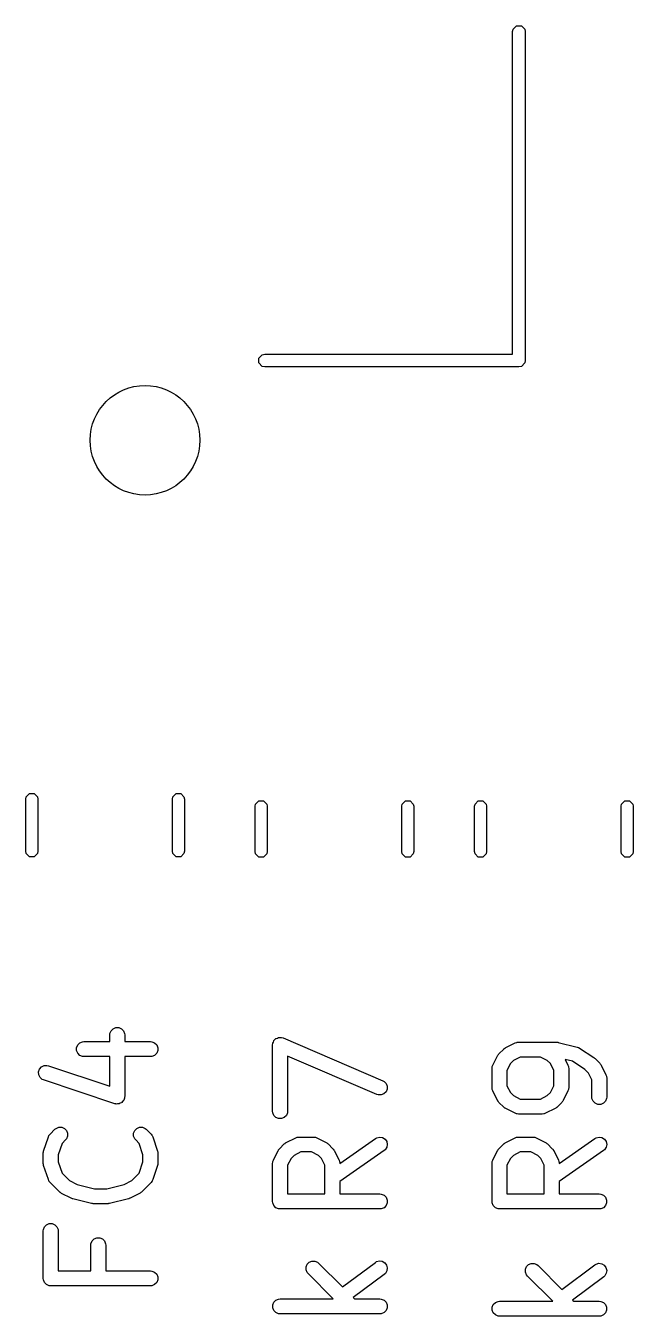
# Model space of a CAD drawing. Extents: x 19.8 to 98.9, y -129.1 to -67.1.
# Drawn here: x 92.45 to 98.55, y -114.79 to -101.84 of the extents above; entities that cross this region are included whole.
import ezdxf

# ---------------------------------------------------------------- set-up
doc = ezdxf.new("R2010")
doc.units = 0
doc.layers.add('BLACK', color=7, linetype='CONTINUOUS')

msp = doc.modelspace()

# ---------------------------------------------------------------- linework, layer by layer
at = {"layer": 'BLACK', "linetype": 'CONTINUOUS'}
for p, q in [((97.336499, -101.9), (97.341333, -101.8757)), ((97.3365, -105.1365), (97.336499, -101.9)), ((97.341333, -101.8757), (97.375699, -101.841334)), ((97.375699, -101.841334), (97.424299, -101.841334)), ((97.424299, -101.841334), (97.458665, -101.8757)), ((97.458665, -101.8757), (97.463499, -101.9)), ((97.463499, -101.9), (97.4635, -105.2)), ((94.825701, -105.141334), (94.850001, -105.1365)), ((94.850001, -105.1365), (97.3365, -105.1365)), ((94.791335, -105.1757), (94.825701, -105.141334)), ((94.791335, -105.2243), (94.791335, -105.1757)), ((94.825701, -105.258666), (94.791335, -105.2243)), ((94.850001, -105.2635), (94.825701, -105.258666)), ((97.4, -105.2635), (94.850001, -105.2635)), ((97.4243, -105.258666), (97.4, -105.2635)), ((97.458666, -105.2243), (97.4243, -105.258666)), ((97.4635, -105.2), (97.458666, -105.2243)), ((92.455, -109.601247), (92.459567, -109.578286)), ((92.455, -110.123753), (92.455, -109.601247)), ((92.459567, -109.578286), (92.492039, -109.545814)), ((92.492039, -109.545814), (92.537961, -109.545814)), ((92.537961, -109.545814), (92.570433, -109.578286)), ((92.570433, -109.578286), (92.575, -109.601247)), ((92.575, -109.601247), (92.575, -110.123753)), ((93.925, -109.601247), (93.929567, -109.578286)), ((93.925, -110.123753), (93.925, -109.601247)), ((93.929567, -109.578286), (93.962039, -109.545814)), ((93.962039, -109.545814), (94.007961, -109.545814)), ((94.007961, -109.545814), (94.040433, -109.578286)), ((94.040433, -109.578286), (94.045, -109.601247)), ((94.045, -109.601247), (94.045, -110.123753)), ((94.755, -109.672936), (94.759567, -109.649975)), ((94.759567, -109.649975), (94.792039, -109.617503)), ((94.792039, -109.617503), (94.837961, -109.617503)), ((94.837961, -109.617503), (94.870433, -109.649975)), ((94.870433, -109.649975), (94.875, -109.672936)), ((96.225, -109.672936), (96.229567, -109.649975)), ((96.229567, -109.649975), (96.262039, -109.617503)), ((96.262039, -109.617503), (96.307961, -109.617503)), ((96.307961, -109.617503), (96.340433, -109.649975)), ((96.340433, -109.649975), (96.345, -109.672936)), ((96.955, -109.672936), (96.959567, -109.649975)), ((96.959567, -109.649975), (96.992039, -109.617503)), ((96.992039, -109.617503), (97.037961, -109.617503)), ((97.037961, -109.617503), (97.070433, -109.649975)), ((97.070433, -109.649975), (97.075, -109.672936)), ((98.425, -109.672936), (98.429567, -109.649975)), ((98.429567, -109.649975), (98.462039, -109.617503)), ((98.462039, -109.617503), (98.507961, -109.617503)), ((98.507961, -109.617503), (98.540433, -109.649975)), ((98.540433, -109.649975), (98.545, -109.672936)), ((94.755, -110.127064), (94.755, -109.672936)), ((94.875, -109.672936), (94.875, -110.127064)), ((96.225, -110.127064), (96.225, -109.672936)), ((96.345, -109.672936), (96.345, -110.127064)), ((96.955, -110.127064), (96.955, -109.672936)), ((97.075, -109.672936), (97.075, -110.127064)), ((98.425, -110.127064), (98.425, -109.672936)), ((98.545, -109.672936), (98.545, -110.127064)), ((92.459567, -110.146714), (92.455, -110.123753)), ((92.492039, -110.179186), (92.459567, -110.146714)), ((92.537961, -110.179186), (92.492039, -110.179186)), ((92.570433, -110.146714), (92.537961, -110.179186)), ((92.575, -110.123753), (92.570433, -110.146714)), ((93.929567, -110.146714), (93.925, -110.123753)), ((93.962039, -110.179186), (93.929567, -110.146714)), ((94.007961, -110.179186), (93.962039, -110.179186)), ((94.040433, -110.146714), (94.007961, -110.179186)), ((94.045, -110.123753), (94.040433, -110.146714)), ((94.759567, -110.150025), (94.755, -110.127064)), ((94.792039, -110.182497), (94.759567, -110.150025)), ((94.837961, -110.182497), (94.792039, -110.182497)), ((94.870433, -110.150025), (94.837961, -110.182497)), ((94.875, -110.127064), (94.870433, -110.150025)), ((96.229567, -110.150025), (96.225, -110.127064)), ((96.262039, -110.182497), (96.229567, -110.150025)), ((96.307961, -110.182497), (96.262039, -110.182497)), ((96.340433, -110.150025), (96.307961, -110.182497)), ((96.345, -110.127064), (96.340433, -110.150025)), ((96.959567, -110.150025), (96.955, -110.127064)), ((96.992039, -110.182497), (96.959567, -110.150025)), ((97.037961, -110.182497), (96.992039, -110.182497)), ((97.070433, -110.150025), (97.037961, -110.182497)), ((97.075, -110.127064), (97.070433, -110.150025)), ((98.429567, -110.150025), (98.425, -110.127064)), ((98.462039, -110.182497), (98.429567, -110.150025)), ((98.507961, -110.182497), (98.462039, -110.182497)), ((98.540433, -110.150025), (98.507961, -110.182497)), ((98.545, -110.127064), (98.540433, -110.150025)), ((93.296485, -111.966666), (93.297926, -111.952034)), ((93.296485, -112.034523), (93.296485, -111.966666)), ((93.297926, -111.952034), (93.309125, -111.924998)), ((93.309125, -111.924998), (93.329817, -111.904306)), ((93.329817, -111.904306), (93.356853, -111.893107)), ((93.356853, -111.893107), (93.386117, -111.893107)), ((93.386117, -111.893107), (93.413153, -111.904306)), ((93.413153, -111.904306), (93.433845, -111.924998)), ((93.433845, -111.924998), (93.445044, -111.952034)), ((93.445044, -111.952034), (93.446485, -111.966666)), ((93.446485, -111.966666), (93.446485, -112.034523)), ((94.963915, -112.003802), (94.977097, -111.998528)), ((94.977097, -111.998528), (94.990187, -111.993107)), ((94.990187, -111.993107), (94.990653, -111.993107)), ((94.990653, -111.993107), (94.991085, -111.992934)), ((94.991085, -111.992934), (95.005265, -111.993107)), ((95.005265, -111.993107), (95.019451, -111.993107)), ((95.019451, -111.993107), (95.019881, -111.993285)), ((95.019881, -111.993285), (95.020346, -111.993291)), ((95.020346, -111.993291), (95.034363, -111.99773)), ((95.034363, -111.99773), (96.034363, -112.426301)), ((92.964593, -112.094891), (92.975792, -112.067855)), ((92.964593, -112.124155), (92.964593, -112.094891)), ((92.975792, -112.151191), (92.964593, -112.124155)), ((92.975792, -112.067855), (92.996484, -112.047163)), ((92.996484, -112.047163), (93.02352, -112.035964)), ((93.02352, -112.035964), (93.038152, -112.034523)), ((93.038152, -112.034523), (93.296485, -112.034523)), ((93.446485, -112.034523), (93.704819, -112.034523)), ((93.704819, -112.034523), (93.719451, -112.035964)), ((93.719451, -112.035964), (93.746487, -112.047163)), ((93.746487, -112.047163), (93.767179, -112.067855)), ((93.767179, -112.067855), (93.778378, -112.094891)), ((93.778378, -112.124155), (93.767179, -112.151191)), ((93.778378, -112.094891), (93.778378, -112.124155)), ((94.929819, -112.066666), (94.93126, -112.052034)), ((94.929819, -112.733332), (94.929819, -112.066666)), ((94.93126, -112.052034), (94.931438, -112.051603)), ((94.931438, -112.051603), (94.931444, -112.051139)), ((94.931444, -112.051139), (94.937032, -112.038098)), ((94.937032, -112.038098), (94.942459, -112.024998)), ((94.942459, -112.024998), (94.942787, -112.024669)), ((94.942787, -112.024669), (94.942971, -112.024241)), ((94.942971, -112.024241), (94.953131, -112.014325)), ((94.953131, -112.014325), (94.963151, -112.004306)), ((94.963151, -112.004306), (94.963581, -112.004127)), ((94.963581, -112.004127), (94.963915, -112.003802)), ((97.199405, -112.15649), (97.247024, -112.108871)), ((97.247024, -112.108871), (97.252773, -112.104152)), ((97.252773, -112.104152), (97.254073, -112.102654)), ((97.254073, -112.102654), (97.256332, -112.101232)), ((97.256332, -112.101232), (97.258389, -112.099544)), ((97.258389, -112.099544), (97.260216, -112.098786)), ((97.260216, -112.098786), (97.266516, -112.094822)), ((97.266516, -112.094822), (97.361754, -112.047203)), ((97.361754, -112.047203), (97.375485, -112.041948)), ((97.375485, -112.041948), (97.378174, -112.041756)), ((97.378174, -112.041756), (97.380663, -112.040726)), ((97.380663, -112.040726), (97.395295, -112.039285)), ((97.395295, -112.039285), (97.776247, -112.039285)), ((97.776247, -112.039285), (97.7788, -112.039536)), ((97.7788, -112.039536), (97.779893, -112.039374)), ((97.779893, -112.039374), (97.785366, -112.040183)), ((97.785366, -112.040183), (97.790879, -112.040726)), ((97.790879, -112.040726), (97.7919, -112.041148)), ((97.7919, -112.041148), (97.794437, -112.041524)), ((97.794437, -112.041524), (97.984913, -112.089143)), ((97.984913, -112.089143), (97.993535, -112.092223)), ((97.993535, -112.092223), (97.995352, -112.092583)), ((97.995352, -112.092583), (97.996999, -112.093461)), ((97.996999, -112.093461), (97.998759, -112.09409)), ((97.998759, -112.09409), (98.000247, -112.095193)), ((98.000247, -112.095193), (98.008326, -112.0995)), ((98.008326, -112.0995), (98.151183, -112.194738)), ((92.996484, -112.171883), (92.975792, -112.151191)), ((93.02352, -112.183082), (92.996484, -112.171883)), ((93.038152, -112.184523), (93.02352, -112.183082)), ((93.296485, -112.184523), (93.038152, -112.184523)), ((93.296485, -112.481656), (93.296485, -112.184523)), ((93.704819, -112.184523), (93.446485, -112.184523)), ((93.446485, -112.184523), (93.446485, -112.585713)), ((93.719451, -112.183082), (93.704819, -112.184523)), ((93.746487, -112.171883), (93.719451, -112.183082)), ((93.767179, -112.151191), (93.746487, -112.171883)), ((95.975275, -112.564173), (95.079819, -112.180406)), ((95.079819, -112.180406), (95.079819, -112.733332)), ((97.137737, -112.27122), (97.185356, -112.175982)), ((97.185356, -112.175982), (97.18932, -112.169682)), ((97.18932, -112.169682), (97.190078, -112.167855)), ((97.190078, -112.167855), (97.191766, -112.165798)), ((97.191766, -112.165798), (97.193188, -112.163539)), ((97.193188, -112.163539), (97.194686, -112.162239)), ((97.194686, -112.162239), (97.199405, -112.15649)), ((97.314077, -112.25395), (97.279819, -112.322466)), ((97.344484, -112.223543), (97.314077, -112.25395)), ((97.413, -112.189285), (97.344484, -112.223543)), ((97.615685, -112.189285), (97.413, -112.189285)), ((97.684201, -112.223543), (97.615685, -112.189285)), ((97.714608, -112.25395), (97.684201, -112.223543)), ((97.748866, -112.322466), (97.714608, -112.25395)), ((97.935929, -112.231514), (97.861833, -112.21299)), ((97.861833, -112.21299), (97.890948, -112.27122)), ((98.061798, -112.315426), (97.935929, -112.231514)), ((98.151183, -112.194738), (98.151223, -112.194771)), ((98.151223, -112.194771), (98.151247, -112.194781)), ((98.151247, -112.194781), (98.156823, -112.199357)), ((98.156823, -112.199357), (98.162558, -112.204054)), ((98.162558, -112.204054), (98.162572, -112.204075)), ((98.162572, -112.204075), (98.162612, -112.204108)), ((98.162612, -112.204108), (98.210232, -112.251727)), ((98.210232, -112.251727), (98.21495, -112.257476)), ((98.21495, -112.257476), (98.21645, -112.258777)), ((92.582789, -112.338238), (92.592043, -112.310475)), ((92.584864, -112.367428), (92.582789, -112.338238)), ((92.59795, -112.393601), (92.584864, -112.367428)), ((92.592043, -112.310475), (92.611217, -112.288368)), ((92.611217, -112.288368), (92.63739, -112.275282)), ((92.63739, -112.275282), (92.66658, -112.273207)), ((92.66658, -112.273207), (92.680917, -112.276467)), ((92.680917, -112.276467), (93.296485, -112.481656)), ((97.129819, -112.304761), (97.13126, -112.290129)), ((97.129819, -112.495237), (97.129819, -112.304761)), ((97.13126, -112.290129), (97.132291, -112.287639)), ((97.132291, -112.287639), (97.132482, -112.284952)), ((97.132482, -112.284952), (97.137737, -112.27122)), ((97.279819, -112.322466), (97.279819, -112.477532)), ((97.748866, -112.477532), (97.748866, -112.322466)), ((97.890948, -112.27122), (97.896203, -112.284951)), ((97.896203, -112.284951), (97.896394, -112.28764)), ((97.896394, -112.28764), (97.897425, -112.290129)), ((97.897425, -112.290129), (97.898866, -112.304761)), ((97.898866, -112.304761), (97.898866, -112.495237)), ((98.095561, -112.349188), (98.061798, -112.315426)), ((98.129819, -112.417704), (98.095561, -112.349188)), ((98.21645, -112.258777), (98.217872, -112.261036)), ((98.217872, -112.261036), (98.21956, -112.263093)), ((98.21956, -112.263093), (98.220317, -112.26492)), ((98.220317, -112.26492), (98.224282, -112.27122)), ((98.224282, -112.27122), (98.271901, -112.366458)), ((98.271901, -112.366458), (98.277156, -112.380189)), ((98.277156, -112.380189), (98.277347, -112.382878)), ((98.277347, -112.382878), (98.278378, -112.385367)), ((98.278378, -112.385367), (98.279819, -112.399999)), ((92.620057, -112.412775), (92.59795, -112.393601)), ((92.633483, -112.418769), (92.620057, -112.412775)), ((93.347767, -112.656864), (92.633483, -112.418769)), ((96.034363, -112.426301), (96.047244, -112.433389)), ((96.047244, -112.433389), (96.067682, -112.454333)), ((96.078194, -112.510764), (96.066666, -112.537662)), ((96.067682, -112.454333), (96.07855, -112.481503)), ((96.07855, -112.481503), (96.078194, -112.510764)), ((97.13126, -112.509869), (97.129819, -112.495237)), ((97.132291, -112.512358), (97.13126, -112.509869)), ((97.132482, -112.515046), (97.132291, -112.512358)), ((97.137737, -112.528778), (97.132482, -112.515046)), ((97.279819, -112.477532), (97.314077, -112.546048)), ((97.714608, -112.546048), (97.748866, -112.477532)), ((97.896203, -112.515047), (97.890948, -112.528778)), ((97.896394, -112.512357), (97.896203, -112.515047)), ((97.897425, -112.509869), (97.896394, -112.512357)), ((97.898866, -112.495237), (97.897425, -112.509869)), ((98.129819, -112.590475), (98.129819, -112.417704)), ((98.279819, -112.399999), (98.279819, -112.590475)), ((93.415058, -112.646167), (93.413153, -112.648073)), ((93.417468, -112.644963), (93.415058, -112.646167)), ((93.425342, -112.635883), (93.417468, -112.644963)), ((93.433845, -112.627381), (93.425342, -112.635883)), ((93.434876, -112.62489), (93.433845, -112.627381)), ((93.436642, -112.622855), (93.434876, -112.62489)), ((93.440442, -112.611454), (93.436642, -112.622855)), ((93.445044, -112.600345), (93.440442, -112.611454)), ((93.44542, -112.596518), (93.445044, -112.600345)), ((93.445896, -112.595093), (93.44542, -112.596518)), ((93.446485, -112.585713), (93.445755, -112.593118)), ((93.445755, -112.593118), (93.445896, -112.595093)), ((95.989291, -112.568612), (95.975275, -112.564173)), ((96.018553, -112.568969), (95.989291, -112.568612)), ((96.045723, -112.558101), (96.018553, -112.568969)), ((96.066666, -112.537662), (96.045723, -112.558101)), ((97.185356, -112.624016), (97.137737, -112.528778)), ((97.18932, -112.630315), (97.185356, -112.624016)), ((97.190078, -112.632143), (97.18932, -112.630315)), ((97.191766, -112.634199), (97.190078, -112.632143)), ((97.193188, -112.636459), (97.191766, -112.634199)), ((97.194686, -112.637758), (97.193188, -112.636459)), ((97.199405, -112.643508), (97.194686, -112.637758)), ((97.247024, -112.691127), (97.199405, -112.643508)), ((97.314077, -112.546048), (97.344484, -112.576455)), ((97.344484, -112.576455), (97.413, -112.610713)), ((97.413, -112.610713), (97.615685, -112.610713)), ((97.615685, -112.610713), (97.684201, -112.576455)), ((97.684201, -112.576455), (97.714608, -112.546048)), ((97.82928, -112.643508), (97.781661, -112.691127)), ((97.833998, -112.637758), (97.82928, -112.643508)), ((97.835497, -112.636459), (97.833998, -112.637758)), ((97.836918, -112.634199), (97.835497, -112.636459)), ((97.838607, -112.632143), (97.836918, -112.634199)), ((97.839364, -112.630315), (97.838607, -112.632143)), ((97.843329, -112.624016), (97.839364, -112.630315)), ((97.890948, -112.528778), (97.843329, -112.624016)), ((98.13126, -112.605107), (98.129819, -112.590475)), ((98.142459, -112.632143), (98.13126, -112.605107)), ((98.163151, -112.652835), (98.142459, -112.632143)), ((98.267179, -112.632143), (98.246487, -112.652835)), ((98.278378, -112.605107), (98.267179, -112.632143)), ((98.279819, -112.590475), (98.278378, -112.605107)), ((93.355022, -112.658513), (93.347767, -112.656864)), ((93.356853, -112.659272), (93.355022, -112.658513)), ((93.358357, -112.659272), (93.356853, -112.659272)), ((93.362104, -112.660124), (93.358357, -112.659272)), ((93.374089, -112.659272), (93.362104, -112.660124)), ((93.386117, -112.659272), (93.374089, -112.659272)), ((93.388608, -112.658239), (93.386117, -112.659272)), ((93.391294, -112.658049), (93.388608, -112.658239)), ((93.402041, -112.652675), (93.391294, -112.658049)), ((93.413153, -112.648073), (93.402041, -112.652675)), ((94.93126, -112.747964), (94.929819, -112.733332)), ((94.942459, -112.775), (94.93126, -112.747964)), ((94.963151, -112.795692), (94.942459, -112.775)), ((95.067179, -112.775), (95.046487, -112.795692)), ((95.078378, -112.747964), (95.067179, -112.775)), ((95.079819, -112.733332), (95.078378, -112.747964)), ((97.252773, -112.695845), (97.247024, -112.691127)), ((97.254073, -112.697344), (97.252773, -112.695845)), ((97.256332, -112.698765), (97.254073, -112.697344)), ((97.258389, -112.700454), (97.256332, -112.698765)), ((97.260216, -112.701211), (97.258389, -112.700454)), ((97.266516, -112.705176), (97.260216, -112.701211)), ((97.361754, -112.752795), (97.266516, -112.705176)), ((97.375485, -112.75805), (97.361754, -112.752795)), ((97.378174, -112.758241), (97.375485, -112.75805)), ((97.380663, -112.759272), (97.378174, -112.758241)), ((97.395295, -112.760713), (97.380663, -112.759272)), ((97.63339, -112.760713), (97.395295, -112.760713)), ((97.648022, -112.759272), (97.63339, -112.760713)), ((97.650511, -112.75824), (97.648022, -112.759272)), ((97.653199, -112.75805), (97.650511, -112.75824)), ((97.666931, -112.752795), (97.653199, -112.75805)), ((97.762169, -112.705176), (97.666931, -112.752795)), ((97.768468, -112.701211), (97.762169, -112.705176)), ((97.770296, -112.700454), (97.768468, -112.701211)), ((97.772352, -112.698765), (97.770296, -112.700454)), ((97.774612, -112.697344), (97.772352, -112.698765)), ((97.775911, -112.695845), (97.774612, -112.697344)), ((97.781661, -112.691127), (97.775911, -112.695845)), ((98.190187, -112.664034), (98.163151, -112.652835)), ((98.219451, -112.664034), (98.190187, -112.664034)), ((98.246487, -112.652835), (98.219451, -112.664034)), ((92.747024, -112.913633), (92.758389, -112.904306)), ((92.758389, -112.904306), (92.785425, -112.893107)), ((92.785425, -112.893107), (92.814688, -112.893107)), ((92.814688, -112.893107), (92.841724, -112.904306)), ((92.841724, -112.904306), (92.862417, -112.924999)), ((93.547219, -112.924999), (93.567912, -112.904306)), ((93.567912, -112.904306), (93.594948, -112.893107)), ((93.594948, -112.893107), (93.624211, -112.893107)), ((93.624211, -112.893107), (93.651247, -112.904305)), ((93.651247, -112.904305), (93.662612, -112.913632)), ((94.990187, -112.806891), (94.963151, -112.795692)), ((95.019451, -112.806891), (94.990187, -112.806891)), ((95.046487, -112.795692), (95.019451, -112.806891)), ((92.633668, -113.133425), (92.681287, -112.990568)), ((92.681287, -112.990568), (92.687281, -112.977143)), ((92.687281, -112.977143), (92.689046, -112.975107)), ((92.689046, -112.975107), (92.690078, -112.972617)), ((92.690078, -112.972617), (92.699405, -112.961252)), ((92.699405, -112.961252), (92.747024, -112.913633)), ((92.85309, -113.019699), (92.81799, -113.054798)), ((92.862417, -113.008334), (92.85309, -113.019699)), ((92.862417, -112.924999), (92.873616, -112.952035)), ((92.873616, -112.981298), (92.862417, -113.008334)), ((92.873616, -112.952035), (92.873616, -112.981298)), ((93.536021, -112.952035), (93.547219, -112.924999)), ((93.536021, -112.981298), (93.536021, -112.952035)), ((93.54722, -113.008334), (93.536021, -112.981298)), ((93.556548, -113.0197), (93.54722, -113.008334)), ((93.591648, -113.054799), (93.556548, -113.0197)), ((93.662612, -112.913632), (93.710232, -112.961251)), ((93.710232, -112.961251), (93.71956, -112.972617)), ((93.71956, -112.972617), (93.72059, -112.975105)), ((93.72059, -112.975105), (93.722357, -112.977142)), ((93.722357, -112.977142), (93.728351, -112.990568)), ((93.728351, -112.990568), (93.77597, -113.133424)), ((95.066516, -113.047203), (95.161754, -112.999584)), ((95.161754, -112.999584), (95.175485, -112.994329)), ((95.175485, -112.994329), (95.178174, -112.994137)), ((95.178174, -112.994137), (95.180663, -112.993107)), ((95.180663, -112.993107), (95.195295, -112.991666)), ((95.195295, -112.991666), (95.338152, -112.991666)), ((95.338152, -112.991666), (95.352784, -112.993107)), ((95.352784, -112.993107), (95.355273, -112.994138)), ((95.355273, -112.994138), (95.357961, -112.994329)), ((95.357961, -112.994329), (95.371693, -112.999584)), ((95.371693, -112.999584), (95.466931, -113.047203)), ((95.603518, -113.256026), (95.96181, -113.005223)), ((95.96181, -113.005223), (95.974623, -112.998013)), ((95.974623, -112.998013), (96.003194, -112.991684)), ((96.003194, -112.991684), (96.032012, -112.996769)), ((96.032012, -112.996769), (96.05669, -113.012496)), ((96.05669, -113.012496), (96.073472, -113.03647)), ((97.266516, -113.047203), (97.361754, -112.999584)), ((97.361754, -112.999584), (97.375485, -112.994329)), ((97.375485, -112.994329), (97.378174, -112.994137)), ((97.378174, -112.994137), (97.380663, -112.993107)), ((97.380663, -112.993107), (97.395295, -112.991666)), ((97.395295, -112.991666), (97.538152, -112.991666)), ((97.538152, -112.991666), (97.552784, -112.993107)), ((97.552784, -112.993107), (97.555273, -112.994138)), ((97.555273, -112.994138), (97.557961, -112.994329)), ((97.557961, -112.994329), (97.571693, -112.999584)), ((97.571693, -112.999584), (97.666931, -113.047203)), ((97.803518, -113.256026), (98.16181, -113.005223)), ((98.16181, -113.005223), (98.174623, -112.998013)), ((98.174623, -112.998013), (98.203194, -112.991684)), ((98.203194, -112.991684), (98.232012, -112.996769)), ((98.232012, -112.996769), (98.25669, -113.012496)), ((98.25669, -113.012496), (98.273472, -113.03647)), ((92.629819, -113.157142), (92.630548, -113.149736)), ((92.629819, -113.25238), (92.629819, -113.157142)), ((92.630408, -113.147762), (92.630998, -113.145164)), ((92.630548, -113.149736), (92.630408, -113.147762)), ((92.630998, -113.145164), (92.63126, -113.14251)), ((92.63126, -113.14251), (92.632018, -113.140678)), ((92.632018, -113.140678), (92.633668, -113.133425)), ((92.81799, -113.054798), (92.779819, -113.169312)), ((93.629819, -113.169312), (93.591648, -113.054799)), ((93.77597, -113.133424), (93.777619, -113.140679)), ((93.777619, -113.140679), (93.778378, -113.14251)), ((93.778378, -113.14251), (93.778639, -113.145163)), ((93.778639, -113.145163), (93.77923, -113.147761)), ((93.77923, -113.147761), (93.779089, -113.149735)), ((93.779089, -113.149735), (93.779819, -113.157142)), ((93.779819, -113.157142), (93.779819, -113.25238)), ((94.937737, -113.223601), (94.985356, -113.128363)), ((94.985356, -113.128363), (94.98932, -113.122063)), ((94.98932, -113.122063), (94.990078, -113.120236)), ((94.990078, -113.120236), (94.991766, -113.118179)), ((94.991766, -113.118179), (94.993188, -113.11592)), ((94.993188, -113.11592), (94.994686, -113.11462)), ((94.994686, -113.11462), (94.999405, -113.108871)), ((94.999405, -113.108871), (95.047024, -113.061252)), ((95.047024, -113.061252), (95.052773, -113.056533)), ((95.052773, -113.056533), (95.054073, -113.055035)), ((95.054073, -113.055035), (95.056332, -113.053613)), ((95.056332, -113.053613), (95.058389, -113.051925)), ((95.058389, -113.051925), (95.060216, -113.051167)), ((95.060216, -113.051167), (95.066516, -113.047203)), ((95.213, -113.141666), (95.144484, -113.175924)), ((95.320447, -113.141666), (95.213, -113.141666)), ((95.388963, -113.175924), (95.320447, -113.141666)), ((95.466931, -113.047203), (95.47323, -113.051167)), ((95.47323, -113.051167), (95.475058, -113.051925)), ((95.475058, -113.051925), (95.477114, -113.053613)), ((95.477114, -113.053613), (95.479374, -113.055035)), ((95.479374, -113.055035), (95.480673, -113.056533)), ((95.480673, -113.056533), (95.486423, -113.061252)), ((95.486423, -113.061252), (95.534042, -113.108871)), ((95.534042, -113.108871), (95.53876, -113.11462)), ((95.53876, -113.11462), (95.540259, -113.11592)), ((95.540259, -113.11592), (95.54168, -113.118179)), ((95.54168, -113.118179), (95.543369, -113.120236)), ((95.543369, -113.120236), (95.544126, -113.122063)), ((95.544126, -113.122063), (95.548091, -113.128363)), ((95.548091, -113.128363), (95.59571, -113.223601)), ((96.047829, -113.128108), (95.603628, -113.439048)), ((96.058989, -113.118537), (96.047829, -113.128108)), ((96.074716, -113.093858), (96.058989, -113.118537)), ((96.073472, -113.03647), (96.079802, -113.065041)), ((96.079802, -113.065041), (96.074716, -113.093858)), ((97.137737, -113.223601), (97.185356, -113.128363)), ((97.185356, -113.128363), (97.18932, -113.122063)), ((97.18932, -113.122063), (97.190078, -113.120236)), ((97.190078, -113.120236), (97.191766, -113.118179)), ((97.191766, -113.118179), (97.193188, -113.11592)), ((97.193188, -113.11592), (97.194686, -113.11462)), ((97.194686, -113.11462), (97.199405, -113.108871)), ((97.199405, -113.108871), (97.247024, -113.061252)), ((97.247024, -113.061252), (97.252773, -113.056533)), ((97.252773, -113.056533), (97.254073, -113.055035)), ((97.254073, -113.055035), (97.256332, -113.053613)), ((97.256332, -113.053613), (97.258389, -113.051925)), ((97.258389, -113.051925), (97.260216, -113.051167)), ((97.260216, -113.051167), (97.266516, -113.047203)), ((97.413, -113.141666), (97.344484, -113.175924)), ((97.520447, -113.141666), (97.413, -113.141666)), ((97.588963, -113.175924), (97.520447, -113.141666)), ((97.666931, -113.047203), (97.67323, -113.051167)), ((97.67323, -113.051167), (97.675058, -113.051925)), ((97.675058, -113.051925), (97.677114, -113.053613)), ((97.677114, -113.053613), (97.679374, -113.055035)), ((97.679374, -113.055035), (97.680673, -113.056533)), ((97.680673, -113.056533), (97.686423, -113.061252)), ((97.686423, -113.061252), (97.734042, -113.108871)), ((97.734042, -113.108871), (97.73876, -113.11462)), ((97.73876, -113.11462), (97.740259, -113.11592)), ((97.740259, -113.11592), (97.74168, -113.118179)), ((97.74168, -113.118179), (97.743369, -113.120236)), ((97.743369, -113.120236), (97.744126, -113.122063)), ((97.744126, -113.122063), (97.748091, -113.128363)), ((97.748091, -113.128363), (97.79571, -113.223601)), ((98.247829, -113.128108), (97.803628, -113.439048)), ((98.258989, -113.118537), (98.247829, -113.128108)), ((98.274716, -113.093858), (98.258989, -113.118537)), ((98.273472, -113.03647), (98.279802, -113.065041)), ((98.279802, -113.065041), (98.274716, -113.093858)), ((92.630548, -113.259785), (92.629819, -113.25238)), ((92.630408, -113.26176), (92.630548, -113.259785)), ((92.630998, -113.264357), (92.630408, -113.26176)), ((92.63126, -113.267012), (92.630998, -113.264357)), ((92.632018, -113.268843), (92.63126, -113.267012)), ((92.633668, -113.276097), (92.632018, -113.268843)), ((92.681287, -113.418954), (92.633668, -113.276097)), ((92.779819, -113.169312), (92.779819, -113.240209)), ((92.779819, -113.240209), (92.81799, -113.354723)), ((93.591648, -113.354722), (93.629819, -113.24021)), ((93.629819, -113.24021), (93.629819, -113.169312)), ((93.77597, -113.276098), (93.728351, -113.418954)), ((93.777619, -113.268842), (93.77597, -113.276098)), ((93.778378, -113.267012), (93.777619, -113.268842)), ((93.778639, -113.264358), (93.778378, -113.267012)), ((93.77923, -113.261761), (93.778639, -113.264358)), ((93.779819, -113.25238), (93.779089, -113.259786)), ((93.779089, -113.259786), (93.77923, -113.261761)), ((94.929819, -113.257142), (94.93126, -113.24251)), ((94.929819, -113.638094), (94.929819, -113.257142)), ((94.93126, -113.24251), (94.932291, -113.24002)), ((94.932291, -113.24002), (94.932482, -113.237333)), ((94.932482, -113.237333), (94.937737, -113.223601)), ((95.114077, -113.206331), (95.079819, -113.274847)), ((95.079819, -113.274847), (95.079819, -113.563094)), ((95.144484, -113.175924), (95.114077, -113.206331)), ((95.41937, -113.206331), (95.388963, -113.175924)), ((95.453628, -113.274847), (95.41937, -113.206331)), ((95.453628, -113.563094), (95.453628, -113.274847)), ((95.59571, -113.223601), (95.600965, -113.237332)), ((95.600965, -113.237332), (95.601156, -113.240021)), ((95.601156, -113.240021), (95.602187, -113.24251)), ((95.602187, -113.24251), (95.603518, -113.256026)), ((97.129819, -113.257142), (97.13126, -113.24251)), ((97.129819, -113.638094), (97.129819, -113.257142)), ((97.13126, -113.24251), (97.132291, -113.24002)), ((97.132291, -113.24002), (97.132482, -113.237333)), ((97.132482, -113.237333), (97.137737, -113.223601)), ((97.314077, -113.206331), (97.279819, -113.274847)), ((97.279819, -113.274847), (97.279819, -113.563094)), ((97.344484, -113.175924), (97.314077, -113.206331)), ((97.61937, -113.206331), (97.588963, -113.175924)), ((97.653628, -113.274847), (97.61937, -113.206331)), ((97.653628, -113.563094), (97.653628, -113.274847)), ((97.79571, -113.223601), (97.800965, -113.237332)), ((97.800965, -113.237332), (97.801156, -113.240021)), ((97.801156, -113.240021), (97.802187, -113.24251)), ((97.802187, -113.24251), (97.803518, -113.256026)), ((92.687281, -113.432379), (92.681287, -113.418954)), ((92.81799, -113.354723), (92.892103, -113.428836)), ((93.517534, -113.428835), (93.591648, -113.354722)), ((93.728351, -113.418954), (93.722357, -113.43238)), ((92.689046, -113.434414), (92.687281, -113.432379)), ((92.690078, -113.436905), (92.689046, -113.434414)), ((92.699405, -113.44827), (92.690078, -113.436905)), ((92.794643, -113.543508), (92.699405, -113.44827)), ((92.800393, -113.548228), (92.794643, -113.543508)), ((92.801692, -113.549725), (92.800393, -113.548228)), ((92.803946, -113.551144), (92.801692, -113.549725)), ((92.806008, -113.552836), (92.803946, -113.551144)), ((92.80784, -113.553594), (92.806008, -113.552836)), ((92.892103, -113.428836), (92.96909, -113.467329)), ((92.96909, -113.467329), (93.142624, -113.510713)), ((93.142624, -113.510713), (93.267013, -113.510713)), ((93.267013, -113.510713), (93.440547, -113.467329)), ((93.440547, -113.467329), (93.517534, -113.428835)), ((93.603628, -113.552836), (93.601798, -113.553593)), ((93.605686, -113.551146), (93.603628, -113.552836)), ((93.607945, -113.549725), (93.605686, -113.551146)), ((93.609244, -113.548226), (93.607945, -113.549725)), ((93.614994, -113.543508), (93.609244, -113.548226)), ((93.710233, -113.44827), (93.614994, -113.543508)), ((93.719561, -113.436905), (93.710233, -113.44827)), ((93.720592, -113.434414), (93.719561, -113.436905)), ((93.722357, -113.43238), (93.720592, -113.434414)), ((95.603628, -113.439048), (95.603628, -113.563094)), ((97.803628, -113.439048), (97.803628, -113.563094)), ((92.814135, -113.557557), (92.80784, -113.553594)), ((92.909373, -113.605176), (92.814135, -113.557557)), ((92.910442, -113.605585), (92.909373, -113.605176)), ((92.910878, -113.605908), (92.910442, -113.605585)), ((92.917014, -113.6081), (92.910878, -113.605908)), ((92.923104, -113.610431), (92.917014, -113.6081)), ((92.923644, -113.610469), (92.923104, -113.610431)), ((92.924724, -113.610855), (92.923644, -113.610469)), ((93.1152, -113.658474), (92.924724, -113.610855)), ((93.117736, -113.658849), (93.1152, -113.658474)), ((93.118758, -113.659272), (93.117736, -113.658849)), ((93.12427, -113.659814), (93.118758, -113.659272)), ((93.129744, -113.660624), (93.12427, -113.659814)), ((93.130836, -113.660461), (93.129744, -113.660624)), ((93.13339, -113.660713), (93.130836, -113.660461)), ((93.276247, -113.660713), (93.13339, -113.660713)), ((93.2788, -113.660461), (93.276247, -113.660713)), ((93.279893, -113.660624), (93.2788, -113.660461)), ((93.285366, -113.659814), (93.279893, -113.660624)), ((93.290879, -113.659272), (93.285366, -113.659814)), ((93.2919, -113.658849), (93.290879, -113.659272)), ((93.294437, -113.658474), (93.2919, -113.658849)), ((93.484913, -113.610855), (93.294437, -113.658474)), ((93.485992, -113.610469), (93.484913, -113.610855)), ((93.486532, -113.610431), (93.485992, -113.610469)), ((93.492613, -113.608103), (93.486532, -113.610431)), ((93.498759, -113.605908), (93.492613, -113.608103)), ((93.499194, -113.605585), (93.498759, -113.605908)), ((93.500264, -113.605176), (93.499194, -113.605585)), ((93.595502, -113.557557), (93.500264, -113.605176)), ((93.601798, -113.553593), (93.595502, -113.557557)), ((94.93126, -113.652726), (94.929819, -113.638094)), ((94.942459, -113.679762), (94.93126, -113.652726)), ((94.963151, -113.700454), (94.942459, -113.679762)), ((95.079819, -113.563094), (95.453628, -113.563094)), ((95.603628, -113.563094), (96.004819, -113.563094)), ((96.004819, -113.563094), (96.019451, -113.564535)), ((96.019451, -113.564535), (96.046487, -113.575734)), ((96.046487, -113.575734), (96.067179, -113.596426)), ((96.067179, -113.679762), (96.046487, -113.700454)), ((96.067179, -113.596426), (96.078378, -113.623462)), ((96.078378, -113.652726), (96.067179, -113.679762)), ((96.078378, -113.623462), (96.078378, -113.652726)), ((97.13126, -113.652726), (97.129819, -113.638094)), ((97.142459, -113.679762), (97.13126, -113.652726)), ((97.163151, -113.700454), (97.142459, -113.679762)), ((97.279819, -113.563094), (97.653628, -113.563094)), ((97.803628, -113.563094), (98.204819, -113.563094)), ((98.204819, -113.563094), (98.219451, -113.564535)), ((98.219451, -113.564535), (98.246487, -113.575734)), ((98.246487, -113.575734), (98.267179, -113.596426)), ((98.267179, -113.679762), (98.246487, -113.700454)), ((98.267179, -113.596426), (98.278378, -113.623462)), ((98.278378, -113.652726), (98.267179, -113.679762)), ((98.278378, -113.623462), (98.278378, -113.652726)), ((94.990187, -113.711653), (94.963151, -113.700454)), ((95.004819, -113.713094), (94.990187, -113.711653)), ((96.004819, -113.713094), (95.004819, -113.713094)), ((96.019451, -113.711653), (96.004819, -113.713094)), ((96.046487, -113.700454), (96.019451, -113.711653)), ((97.190187, -113.711653), (97.163151, -113.700454)), ((97.204819, -113.713094), (97.190187, -113.711653)), ((98.204819, -113.713094), (97.204819, -113.713094)), ((98.219451, -113.711653), (98.204819, -113.713094)), ((98.246487, -113.700454), (98.219451, -113.711653)), ((92.629819, -113.933333), (92.63126, -113.918701)), ((92.629819, -114.409523), (92.629819, -113.933333)), ((92.63126, -113.918701), (92.642459, -113.891665)), ((92.642459, -113.891665), (92.663151, -113.870973)), ((92.663151, -113.870973), (92.690187, -113.859774)), ((92.690187, -113.859774), (92.719451, -113.859774)), ((92.719451, -113.859774), (92.746487, -113.870973)), ((92.746487, -113.870973), (92.767179, -113.891665)), ((92.767179, -113.891665), (92.778378, -113.918701)), ((92.778378, -113.918701), (92.779819, -113.933333)), ((92.779819, -113.933333), (92.779819, -114.334523)), ((93.106009, -114.07619), (93.10745, -114.061558)), ((93.10745, -114.061558), (93.118649, -114.034522)), ((93.118649, -114.034522), (93.139341, -114.01383)), ((93.139341, -114.01383), (93.166377, -114.002631)), ((93.166377, -114.002631), (93.195641, -114.002631)), ((93.195641, -114.002631), (93.222677, -114.01383)), ((93.222677, -114.01383), (93.243369, -114.034522)), ((93.243369, -114.034522), (93.254568, -114.061558)), ((93.254568, -114.061558), (93.256009, -114.07619)), ((93.106009, -114.334523), (93.106009, -114.07619)), ((93.256009, -114.07619), (93.256009, -114.334523)), ((95.264593, -114.294892), (95.275792, -114.267855)), ((95.264593, -114.324154), (95.264593, -114.294892)), ((95.275792, -114.351191), (95.264593, -114.324154)), ((95.275792, -114.267855), (95.296484, -114.247163)), ((95.296484, -114.247163), (95.323521, -114.235964)), ((95.323521, -114.235964), (95.352783, -114.235964)), ((95.352783, -114.235964), (95.37982, -114.247163)), ((95.37982, -114.247163), (95.391185, -114.25649)), ((95.391185, -114.25649), (95.630903, -114.496208)), ((95.630903, -114.496208), (95.959819, -114.249523)), ((95.959819, -114.249523), (95.972389, -114.241896)), ((95.972389, -114.241896), (96.000738, -114.234634)), ((96.000738, -114.234634), (96.029706, -114.238773)), ((96.029706, -114.238773), (96.054887, -114.253682)), ((96.054887, -114.253682), (96.072446, -114.277093)), ((96.072446, -114.277093), (96.079708, -114.305441)), ((96.079708, -114.305441), (96.07557, -114.33441)), ((97.464593, -114.318702), (97.475792, -114.291665)), ((97.464593, -114.347964), (97.464593, -114.318702)), ((97.475792, -114.291665), (97.496484, -114.270973)), ((97.496484, -114.270973), (97.523521, -114.259774)), ((97.523521, -114.259774), (97.552783, -114.259774)), ((97.552783, -114.259774), (97.57982, -114.270973)), ((97.57982, -114.270973), (97.591185, -114.2803)), ((97.591185, -114.2803), (97.830903, -114.520018)), ((97.830903, -114.520018), (98.159819, -114.273333)), ((98.159819, -114.273333), (98.172389, -114.265706)), ((98.172389, -114.265706), (98.200738, -114.258444)), ((98.200738, -114.258444), (98.229706, -114.262583)), ((98.229706, -114.262583), (98.254887, -114.277492)), ((98.254887, -114.277492), (98.272446, -114.300903)), ((98.272446, -114.300903), (98.279708, -114.329251)), ((98.279708, -114.329251), (98.27557, -114.35822)), ((92.63126, -114.424155), (92.629819, -114.409523)), ((92.642459, -114.451191), (92.63126, -114.424155)), ((92.663151, -114.471883), (92.642459, -114.451191)), ((92.779819, -114.334523), (93.106009, -114.334523)), ((93.256009, -114.334523), (93.704819, -114.334523)), ((93.704819, -114.334523), (93.719451, -114.335964)), ((93.719451, -114.335964), (93.746487, -114.347163)), ((93.746487, -114.347163), (93.767179, -114.367855)), ((93.767179, -114.451191), (93.746487, -114.471883)), ((93.767179, -114.367855), (93.778378, -114.394891)), ((93.778378, -114.424155), (93.767179, -114.451191)), ((93.778378, -114.394891), (93.778378, -114.424155)), ((95.285119, -114.362556), (95.275792, -114.351191)), ((95.538038, -114.615475), (95.285119, -114.362556)), ((96.049819, -114.369523), (95.738046, -114.603351)), ((96.06066, -114.359591), (96.049819, -114.369523)), ((96.07557, -114.33441), (96.06066, -114.359591)), ((97.475792, -114.375001), (97.464593, -114.347964)), ((97.485119, -114.386366), (97.475792, -114.375001)), ((97.738038, -114.639285), (97.485119, -114.386366)), ((98.249819, -114.393333), (97.938046, -114.627161)), ((98.26066, -114.383401), (98.249819, -114.393333)), ((98.27557, -114.35822), (98.26066, -114.383401)), ((92.690187, -114.483082), (92.663151, -114.471883)), ((92.704819, -114.484523), (92.690187, -114.483082)), ((93.704819, -114.484523), (92.704819, -114.484523)), ((93.719451, -114.483082), (93.704819, -114.484523)), ((93.746487, -114.471883), (93.719451, -114.483082)), ((94.93126, -114.675843), (94.942459, -114.648807)), ((94.93126, -114.705107), (94.93126, -114.675843)), ((94.942459, -114.732143), (94.93126, -114.705107)), ((94.942459, -114.648807), (94.963151, -114.628115)), ((94.963151, -114.628115), (94.990187, -114.616916)), ((94.990187, -114.616916), (95.004819, -114.615475)), ((95.004819, -114.615475), (95.538038, -114.615475)), ((95.738046, -114.603351), (95.75017, -114.615475)), ((95.75017, -114.615475), (96.004819, -114.615475)), ((96.004819, -114.615475), (96.019451, -114.616916)), ((96.019451, -114.616916), (96.046487, -114.628115)), ((96.046487, -114.628115), (96.067179, -114.648807)), ((96.067179, -114.648807), (96.078378, -114.675843)), ((96.078378, -114.705107), (96.067179, -114.732143)), ((96.078378, -114.675843), (96.078378, -114.705107)), ((97.13126, -114.699653), (97.142459, -114.672617)), ((97.13126, -114.728917), (97.13126, -114.699653)), ((97.142459, -114.672617), (97.163151, -114.651925)), ((97.163151, -114.651925), (97.190187, -114.640726)), ((97.190187, -114.640726), (97.204819, -114.639285)), ((97.204819, -114.639285), (97.738038, -114.639285)), ((97.938046, -114.627161), (97.95017, -114.639285)), ((97.95017, -114.639285), (98.204819, -114.639285)), ((98.204819, -114.639285), (98.219451, -114.640726)), ((98.219451, -114.640726), (98.246487, -114.651925)), ((98.246487, -114.651925), (98.267179, -114.672617)), ((98.267179, -114.672617), (98.278378, -114.699653)), ((98.278378, -114.699653), (98.278378, -114.728917)), ((94.963151, -114.752835), (94.942459, -114.732143)), ((94.990187, -114.764034), (94.963151, -114.752835)), ((95.004819, -114.765475), (94.990187, -114.764034)), ((96.004819, -114.765475), (95.004819, -114.765475)), ((96.019451, -114.764034), (96.004819, -114.765475)), ((96.046487, -114.752835), (96.019451, -114.764034)), ((96.067179, -114.732143), (96.046487, -114.752835)), ((97.142459, -114.755953), (97.13126, -114.728917)), ((97.163151, -114.776645), (97.142459, -114.755953)), ((97.190187, -114.787844), (97.163151, -114.776645)), ((97.204819, -114.789285), (97.190187, -114.787844)), ((98.204819, -114.789285), (97.204819, -114.789285)), ((98.219451, -114.787844), (98.204819, -114.789285)), ((98.246487, -114.776645), (98.219451, -114.787844)), ((98.267179, -114.755953), (98.246487, -114.776645)), ((98.278378, -114.728917), (98.267179, -114.755953))]:
    msp.add_line(p, q, dxfattribs=at)
at = {"layer": 'BLACK'}
msp.add_circle((93.65, -106), 0.55, dxfattribs=at)
msp.add_circle((93.65, -106), 0.55, dxfattribs=at)

doc.saveas('drawing.dxf')
